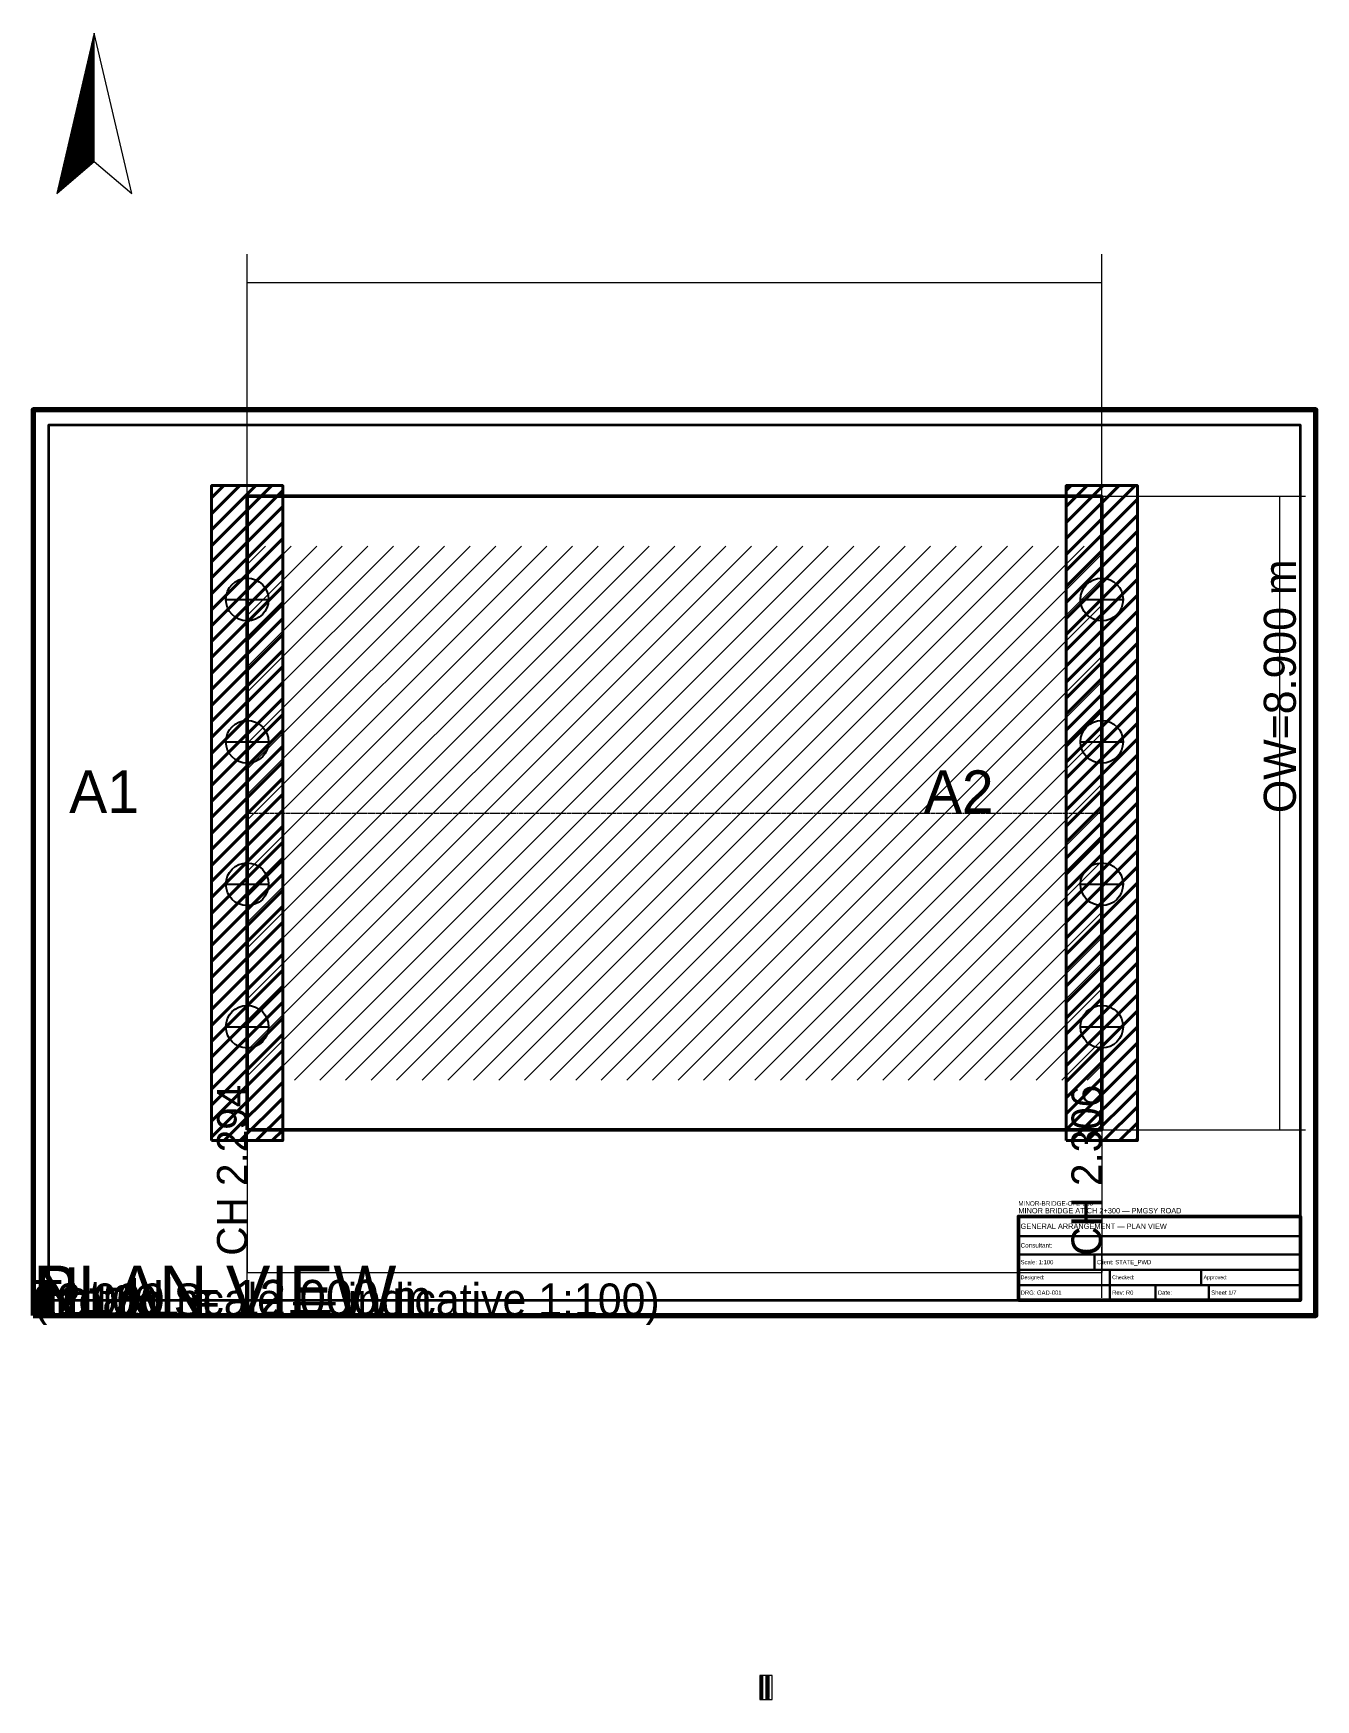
# Model space of a CAD drawing. Header units: metres. Extents: x 0 to 841, y -252 to 841.
import ezdxf

# ---------------------------------------------------------------- set-up
doc = ezdxf.new("R2010")
doc.units = ezdxf.units.M
doc.linetypes.add('CENTER', pattern=[1.5, 0.75, -0.25, 0.25, -0.25])
for name, color, linetype, lineweight in [('BORDER-INNER', 7, 'Continuous', 35), ('BORDER-OUTER', 7, 'Continuous', 70), ('CIVIL-CHAINAGE', 7, 'Continuous', 18), ('DIM-CHAINAGE', 3, 'Continuous', 18), ('DIM-LINEAR', 3, 'Continuous', 18), ('STRUC-CENTRE', 6, 'CENTER', 18), ('STRUC-HATCHING', 8, 'Continuous', 18), ('STRUC-OUTLINE', 1, 'Continuous', 50), ('SUB-ABUT', 3, 'Continuous', 40), ('SUB-BEARING', 5, 'Continuous', 25), ('SYM-NORTHARROW', 7, 'Continuous', 18), ('SYM-SCALE', 7, 'Continuous', 13), ('TEXT-GENERAL', 7, 'Continuous', 18), ('TEXT-HEADER', 7, 'Continuous', 25), ('TEXT-SPEC', 7, 'Continuous', 13), ('TITLEBLK-BOX', 7, 'Continuous', 50), ('TITLEBLK-TEXT', 7, 'Continuous', 18)]:
    doc.layers.add(name, color=color, linetype=linetype, lineweight=lineweight)

msp = doc.modelspace()

# ---------------------------------------------------------------- hatches: boundary and pattern name
at = {"layer": 'STRUC-HATCHING'}
h = msp.add_hatch(dxfattribs=at)
h.set_pattern_fill('ANSI31', scale=3.7362)
h.paths.add_polyline_path([(140.3, 154.4), (700.7, 154.4), (700.7, 504.6), (140.3, 504.6)])
at = {"layer": 'SUB-ABUT'}
h = msp.add_hatch(dxfattribs=at)
h.set_pattern_fill('ANSI31', scale=2.3351)
h.paths.add_polyline_path([(116.9, 114.7), (163.6, 114.7), (163.6, 544.3), (116.9, 544.3)])
h = msp.add_hatch(dxfattribs=at)
h.set_pattern_fill('ANSI31', scale=2.3351)
h.paths.add_polyline_path([(677.4, 114.7), (724.1, 114.7), (724.1, 544.3), (677.4, 544.3)])
at = {"layer": 'SYM-NORTHARROW'}
h = msp.add_hatch(dxfattribs=at)
h.set_pattern_fill('SOLID')
h.paths.add_polyline_path([(40, 840.9), (15.5, 735.8), (40, 756.8)])
at = {"layer": 'SYM-SCALE'}
h = msp.add_hatch(dxfattribs=at)
h.set_pattern_fill('SOLID')
h.paths.add_polyline_path([(476.5, -251.9), (478.5, -251.9), (478.5, -236.1), (476.5, -236.1)])
h = msp.add_hatch(dxfattribs=at)
h.set_pattern_fill('SOLID')
h.paths.add_polyline_path([(480.5, -251.9), (482.5, -251.9), (482.5, -236.1), (480.5, -236.1)])

# ---------------------------------------------------------------- linework, layer by layer
at = {"layer": 'BORDER-INNER'}
msp.add_lwpolyline([(10, 10), (831, 10), (831, 584), (10, 584), (10, 10)], dxfattribs=at)
at = {"layer": 'BORDER-OUTER'}
msp.add_lwpolyline([(0, 0), (841, 0), (841, 594), (0, 594), (0, 0)], dxfattribs=at)
at = {"layer": 'CIVIL-CHAINAGE'}
for p, q in [((140.3, 75), (140.3, 45.2)), ((700.7, 75), (700.7, 45.2))]:
    msp.add_line(p, q, dxfattribs=at)
at = {"layer": 'DIM-LINEAR'}
for p, q in [((140.3, 658.8), (140.3, 696.1)), ((700.7, 658.8), (700.7, 696.1)), ((140.3, 537.3), (140.3, 677.4)), ((140.3, 677.4), (700.7, 677.4)), ((700.7, 537.3), (700.7, 677.4)), ((700.7, 537.3), (817.5, 537.3)), ((800.7, 537.3), (834.3, 537.3)), ((817.5, 121.7), (817.5, 537.3)), ((140.3, 121.7), (140.3, 28.3)), ((700.7, 121.7), (700.7, 28.3)), ((700.7, 121.7), (817.5, 121.7)), ((800.7, 121.7), (834.3, 121.7)), ((140.3, 11.5), (140.3, 45.1)), ((700.7, 11.5), (700.7, 45.1)), ((140.3, 28.3), (700.7, 28.3))]:
    msp.add_line(p, q, dxfattribs=at)
at = {"layer": 'STRUC-CENTRE'}
msp.add_line((140.3, 329.5), (700.7, 329.5), dxfattribs=at)
at = {"layer": 'STRUC-OUTLINE', "lineweight": 50}
msp.add_lwpolyline([(140.3, 121.7), (140.3, 537.3), (700.7, 537.3), (700.7, 121.7), (140.3, 121.7)], dxfattribs=at)
at = {"layer": 'SUB-ABUT', "lineweight": 40}
for points in [[(116.9, 114.7), (163.6, 114.7), (163.6, 544.3), (116.9, 544.3), (116.9, 114.7)], [(677.4, 114.7), (724.1, 114.7), (724.1, 544.3), (677.4, 544.3), (677.4, 114.7)]]:
    msp.add_lwpolyline(points, dxfattribs=at)
at = {"layer": 'SUB-BEARING'}
for p, q in [((140.3, 455.6), (140.3, 483.6)), ((700.7, 455.6), (700.7, 483.6)), ((126.3, 469.6), (154.3, 469.6)), ((686.7, 469.6), (714.7, 469.6)), ((140.3, 362.2), (140.3, 390.2)), ((700.7, 362.2), (700.7, 390.2)), ((126.3, 376.2), (154.3, 376.2)), ((686.7, 376.2), (714.7, 376.2)), ((140.3, 268.8), (140.3, 296.8)), ((700.7, 268.8), (700.7, 296.8)), ((126.3, 282.8), (154.3, 282.8)), ((686.7, 282.8), (714.7, 282.8)), ((140.3, 175.4), (140.3, 203.4)), ((700.7, 175.4), (700.7, 203.4)), ((126.3, 189.4), (154.3, 189.4)), ((686.7, 189.4), (714.7, 189.4))]:
    msp.add_line(p, q, dxfattribs=at)
for centre in [(140.3, 469.6), (700.7, 469.6), (140.3, 376.2), (700.7, 376.2), (140.3, 282.8), (700.7, 282.8), (140.3, 189.4), (700.7, 189.4)]:
    msp.add_circle(centre, 14, dxfattribs=at)
at = {"layer": 'SYM-NORTHARROW'}
msp.add_lwpolyline([(40, 840.9), (15.5, 735.8), (40, 756.8), (64.5, 735.8), (40, 840.9)], dxfattribs=at)
at = {"layer": 'SYM-SCALE'}
msp.add_lwpolyline([(476.5, -251.9), (484.5, -251.9), (484.5, -236.1), (476.5, -236.1), (476.5, -251.9)], dxfattribs=at)
at = {"layer": 'TITLEBLK-BOX', "lineweight": 50}
msp.add_lwpolyline([(646, 10), (831, 10), (831, 65), (646, 65), (646, 10)], dxfattribs=at)
at = {"layer": 'TITLEBLK-BOX', "lineweight": 25}
for points in [[(646, 52), (831, 52), (831, 65), (646, 65), (646, 52)], [(646, 40), (831, 40), (831, 52), (646, 52), (646, 40)], [(646, 30), (696, 30), (696, 40), (646, 40), (646, 30)], [(696, 30), (831, 30), (831, 40), (696, 40), (696, 30)], [(646, 20), (706, 20), (706, 30), (646, 30), (646, 20)], [(706, 20), (766, 20), (766, 30), (706, 30), (706, 20)], [(766, 20), (831, 20), (831, 30), (766, 30), (766, 20)], [(646, 10), (706, 10), (706, 20), (646, 20), (646, 10)], [(706, 10), (736, 10), (736, 20), (706, 20), (706, 10)], [(736, 10), (771, 10), (771, 20), (736, 20), (736, 10)], [(771, 10), (831, 10), (831, 20), (771, 20), (771, 10)]]:
    msp.add_lwpolyline(points, dxfattribs=at)

# ---------------------------------------------------------------- texts
at = {"layer": 'DIM-CHAINAGE'}
for s, p in [('CH 2.294', (140.3, 39.2)), ('CH 2.306', (700.7, 39.2))]:
    msp.add_text(s, height=19.85, rotation=90, dxfattribs=at).set_placement(p)
at = {"layer": 'DIM-LINEAR'}
msp.add_text('OW=8.900 m', height=21.02, rotation=90, dxfattribs=at).set_placement((828, 329.5))
for s, height in [('Total L = 12.000 m', 23.351), ('12.000 m', 21.02)]:
    msp.add_text(s, height=height, dxfattribs=at).set_placement((0, 0))
at = {"layer": 'SYM-NORTHARROW'}
msp.add_text('N', height=31.5, dxfattribs=at).set_placement((0, 0))
at = {"layer": 'TEXT-GENERAL'}
for s, height, p in [('A1', 28.02, (23.5, 329.5)), ('A2', 28.02, (584, 329.5)), ('4m', 19.85, (0, 0)), ('0m', 19.85, (0, 0)), ('8m', 19.85, (0, 0)), ('2m', 19.85, (0, 0)), ('6m', 19.85, (0, 0)), ('1 : 100', 19.85, (0, 0))]:
    msp.add_text(s, height=height, dxfattribs=at).set_placement(p)
at = {"layer": 'TEXT-HEADER'}
msp.add_text('PLAN VIEW', height=32.69, dxfattribs=at).set_placement((0, 0))
at = {"layer": 'TEXT-SPEC'}
msp.add_text('(Not to Scale — indicative 1:100)', height=21.016, dxfattribs=at).set_placement((0, 0))
at = {"layer": 'TITLEBLK-TEXT'}
for s, height, p in [('MINOR-BRIDGE-CH2-300', 3, (646, 72)), ('MINOR BRIDGE AT CH 2+300 — PMGSY ROAD', 3.5, (646, 67)), ('GENERAL ARRANGEMENT — PLAN VIEW', 3.5, (647.5, 56.8)), ('Consultant: ', 3, (647.5, 44.5)), ('Scale: 1:100', 2.8, (647.5, 33.6)), ('Client: STATE_PWD', 2.8, (697.5, 33.6)), ('Designed: ', 2.5, (647.5, 23.8)), ('Checked: ', 2.5, (707.5, 23.8)), ('Approved: ', 2.5, (767.5, 23.8)), ('DRG: GAD-001', 2.8, (647.5, 13.6)), ('Rev: R0', 2.8, (707.5, 13.6)), ('Date: ', 2.8, (737.5, 13.6)), ('Sheet 1/7', 2.8, (772.5, 13.6))]:
    msp.add_text(s, height=height, dxfattribs=at).set_placement(p)

doc.saveas('drawing.dxf')
